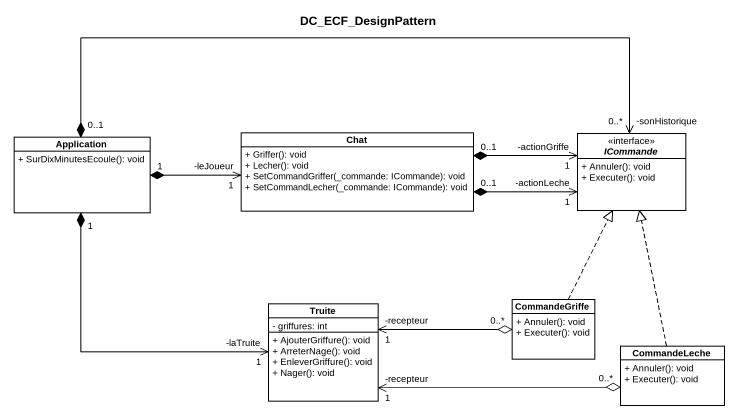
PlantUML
@startuml
title DC_ECF_DesignPattern
hide circle
hide empty members
skinparam classAttributeIconSize 0
class Application {
  + SurDixMinutesEcoule(): void
}
class Chat {
  + Griffer(): void
  + Lecher(): void
  + SetCommandGriffer(_commande: ICommande): void
  + SetCommandLecher(_commande: ICommande): void
}
interface ICommande <<interface>> {
  + Annuler(): void
  + Executer(): void
}
class Truite {
  - griffures: int
  + AjouterGriffure(): void
  + ArreterNage(): void
  + EnleverGriffure(): void
  + Nager(): void
}
class CommandeGriffe {
  + Annuler(): void
  + Executer(): void
}
class CommandeLeche {
  + Annuler(): void
  + Executer(): void
}
Chat "-leJoueur\n1" <-left-* "1" Application
ICommande "-sonHistorique\n0..*" <-left-* "0..1" Application
ICommande "-actionGriffe\n1" <-left-* "0..1" Chat
ICommande "-actionLeche\n1" <-left-* "0..1" Chat
Truite "-laTruite\n1" <-up-* "1" Application
Truite "-recepteur\n1" <-right-o "0..*" CommandeGriffe
Truite "-recepteur\n1" <-right-o "0..*" CommandeLeche
CommandeGriffe .up.|> ICommande
CommandeLeche .up.|> ICommande
@enduml
